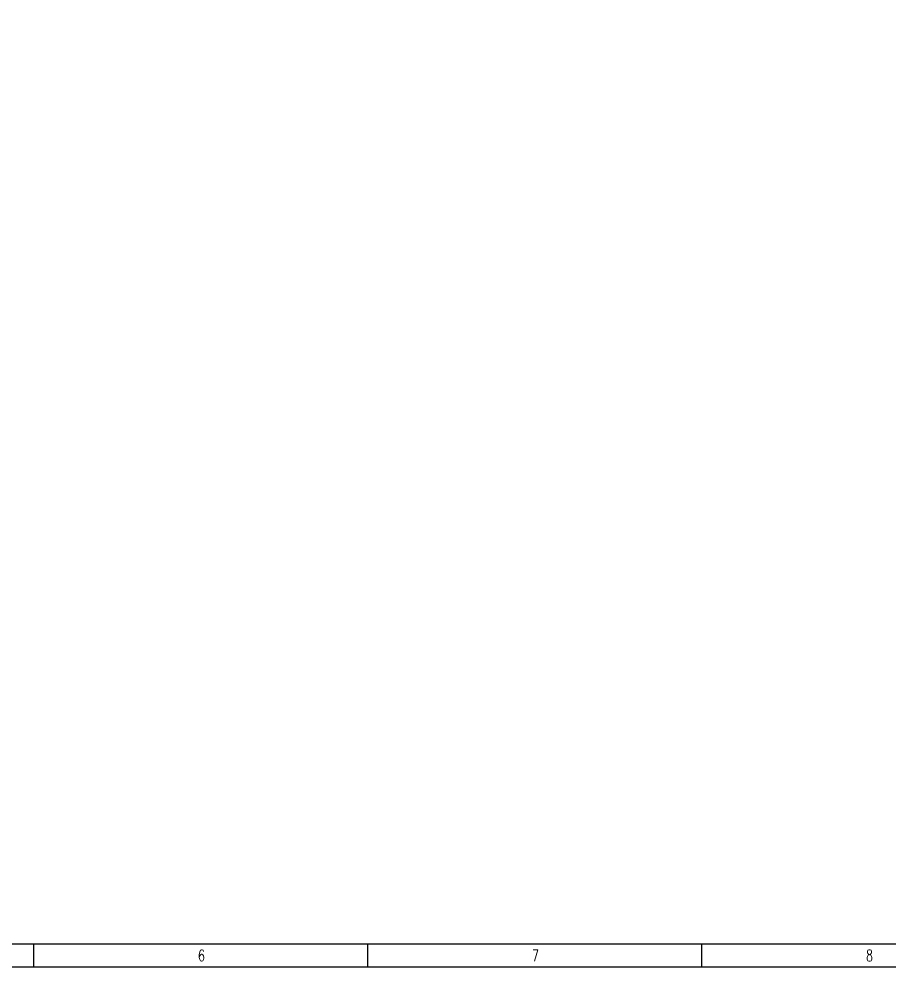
# Model space of a CAD drawing. Header units: inches. Extents: x 6 to 109360, y -14990 to 740552.
# Drawn here: x 751 to 1129.1, y -3263.8 to -2851.7 of the extents above; entities that cross this region are included whole.
import ezdxf

# ---------------------------------------------------------------- set-up
doc = ezdxf.new("R2010")
doc.units = ezdxf.units.IN
doc.header["$MEASUREMENT"] = 0
doc.styles.add('HZ', font='txt_____.ttf', dxfattribs={"width": 0.7, "bigfont": 'HZTXT'})

msp = doc.modelspace()

# ---------------------------------------------------------------- linework, layer by layer
msp.add_lwpolyline([(31.2398, -2432.76962), (1483.1598, -2432.76962), (1483.1598, -3253.76962), (31.2398, -3253.76962)], close=True)
at = {"color": 4, "flags": 128}
for points in [[(757.2398, -3253.76962), (757.2398, -3263.76962)], [(902.4398, -3253.76962), (902.4398, -3263.76962)], [(1047.6398, -3253.76962), (1047.6398, -3263.76962)], [(1493.2398, -3263.76962), (6.2398, -3263.76962)]]:
    msp.add_lwpolyline(points, dxfattribs=at)

# ---------------------------------------------------------------- texts
at = {"color": 0, "style": 'HZ', "width": 0.7}
for s, p in [('6', (828.77441, -3261.26962)), ('7', (973.97441, -3261.26962)), ('8', (1119.17441, -3261.26962))]:
    msp.add_text(s, height=5, dxfattribs=at).set_placement(p)

doc.saveas('drawing.dxf')
